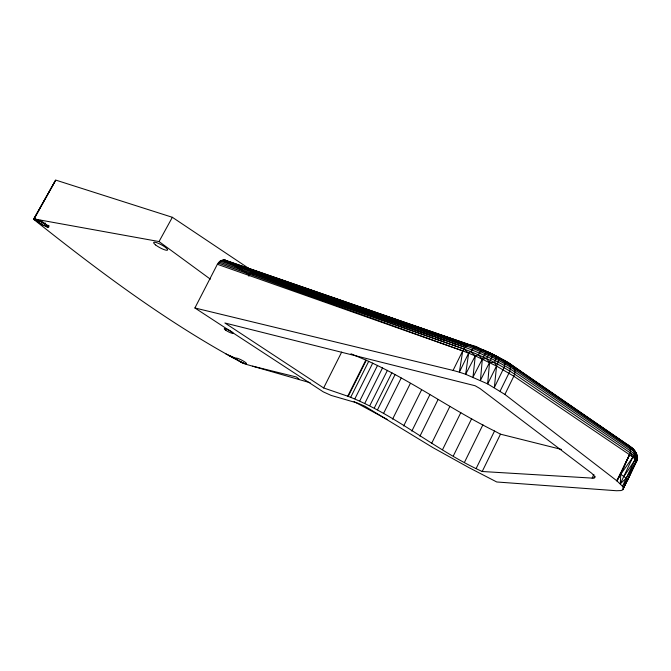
<?xml version="1.0" encoding="UTF-8"?>
<svg xmlns="http://www.w3.org/2000/svg" width="671" height="671" viewBox="0 0 671 671"><rect width="100%" height="100%" fill="white"/><g stroke="black" fill="none" stroke-linecap="round" stroke-linejoin="round"><path stroke-width="1.01" d="M520.402 371.206C510.119 363.447 498.897 357.098 487.238 351.671C480.268 350.145 471.872 341.128 465.213 347.385L219.081 261.95L463.854 348.987C481.568 355.605 498.729 363.883 514.623 374.15L630.178 452.824L635.84 457.228L637.257 459.3L626.177 478.247L620.323 483.766L620.767 474.221L629.499 454.67C631.084 451.466 630.774 447.054 627.746 444.798L512.443 365.477C499.19 356.938 484.898 349.767 469.943 345.02L224.148 259.87L220.239 261.002L217.379 264.282L194.9 307.981L323.288 391.864L331.13 395.412L357.744 403.154L364.873 406.19L432.971 447.649L468.987 467.637L496.741 481.979L616.473 490.736L621.086 490.56L622.864 489.704L636.418 460.583L637.257 456.8L636.569 455.861L630.463 450.937L515.009 372.061C499.434 361.971 482.592 353.852 465.213 347.385L220.239 261.002L466.731 346.152C483.581 352.401 499.895 360.26 514.976 370.056L630.346 449.1C634.917 451.432 639.698 456.095 636.553 461.573L627.502 480.428L626.177 478.247L620.197 473.852L616.859 480.813L622.503 486.274L623.351 488.27L622.864 489.704L625.406 483.414M636.234 460.214L636.67 460.113L635.596 462.042L636.553 461.573L637.257 459.3L623.351 488.27L627.435 480.394M498.62 357.316L498.696 360.461L497.479 364.076L487.658 383.896L465.64 374.275L468.652 353.114L463.854 348.987L218.15 263.032L462.722 350.874L475.286 355.865L478.314 354.791L480.486 351.646L483.17 349.834L492.992 354.431L489.536 362.499L487.658 383.896L504.886 394.439L616.859 480.813L620.767 474.221L633.986 455.609C635.471 450.199 630.631 446.098 626.278 444.009L522.122 372.388M487.238 351.671L485.276 353.81L482.34 359.044L480.436 380.373L489.536 362.499L494.527 362.541L496.565 366.089L513.827 376.213L629.499 454.67L635.194 459.081L636.553 461.573M636.418 460.583C637.576 454.745 635.076 448.907 629.473 446.366L630.807 447.607M632.703 448.706L635.219 451.415L634.875 452.724M636.435 454.015L635.219 451.415L631.478 448.228L633.164 449.201L633.961 450.568M637.123 455.861L635.403 451.944M636.863 458.176L637.257 456.8M310.128 382.722L245.804 364.227A6.693 1.065 27.2 0 1 242.147 362.776C167.591 322.818 99.576 271.772 33.55 219.249L55.567 180.365A8.01 0.864 29.5 0 1 56.54 180.348L172.355 217.295L250.442 269.532M627.326 479.564L622.503 486.274L635.194 459.081C637.752 454.082 634.187 448.429 629.473 446.366M494.527 362.541L496.372 356.645L492.992 354.431M627.502 480.428L632.761 468.475M633.575 466.639L634.791 463.879M620.264 473.894L629.499 454.67L620.583 474.095L616.859 480.813L620.39 473.978M620.323 483.766L632.87 457.102L630.178 452.824M620.44 474.003L629.499 454.67M592.116 478.104L593.969 478.046L595.185 477.073L591.83 473.349L480.033 388.584L475.135 385.75L224.894 322.994L323.64 387.955L347.729 396.192C395.873 414.678 435.261 450.241 482.206 471.503L592.116 478.104L593.927 474.355M593.969 478.046L594.858 476.209M504.886 394.439L513.827 376.213C519.572 364.42 502.965 360.805 495.869 355.94M476.217 468.366L494.527 431.017C450.618 409.209 410.627 380.046 365.821 360.092L350.975 353.768M482.206 471.503L500.482 434.171L561.493 449.444M442.533 449.696L460.834 412.581M453.353 455.886L471.688 418.629M464.575 462.109L482.919 424.768M500.13 391.084L508.962 373.093C510.421 370.006 511.411 365.552 508.543 362.952M419.945 436.15L438.054 399.564M194.9 307.981L453.059 370.417L462.722 350.874L465.213 347.385M431.679 443.288L449.897 406.391M403.64 425.984L421.539 389.91M411.826 431.109L429.843 394.774M374.326 407.918L391.898 372.699M377.521 409.788L395.11 374.519M383.535 413.479L401.191 378.033M392.602 419.081L410.367 383.367M347.729 396.192L365.821 360.092M348.215 396.335L366.282 360.277M350.748 397.19L368.723 361.308M354.909 398.733L372.749 363.095M359.841 400.78L377.563 365.351M364.932 403.095L382.571 367.809M369.864 405.527L387.444 370.308M323.64 387.955L341.698 352.057M248.857 276.184L250.686 272.611L433.063 336.364M489.796 352.929L486.416 358.524L482.34 359.044L472.988 377.127L475.286 355.865L470.656 351.554L468.652 353.114L459.367 372.17L453.059 370.417M33.55 219.249L36.645 220.7L42.281 224.827L47.951 227.268L49.025 226.79L45.007 223.569L40.185 221.053L36.569 220.298L33.625 218.855L159.035 241.56L172.355 217.295M55.634 180.205L34.288 218.645L36.922 220.122M37.148 221.313L38.163 219.501M38.029 222.093L39.052 220.273M39.237 222.982L40.772 220.231M40.696 223.904L42.164 221.271M42.281 224.827L43.758 222.193M43.909 225.682L45.385 223.057M45.469 226.404L46.492 224.575M46.844 226.941L47.867 225.12M47.951 227.268L48.966 225.456M55.567 180.365L33.986 218.763L36.645 220.7M623.98 476.452L636.368 457.79M470.656 351.554L473.206 348.584L475.814 347.217L492.908 354.9L509.499 363.984L628.953 445.955M235.932 359.513L236.846 359.379A5.922 0.948 27.2 0 0 240.26 361.51L242.986 362.81A5.989 0.956 27.2 0 0 246.458 363.447L246.165 363.028A5.922 0.948 27.2 0 0 240 359.304A5.922 0.948 27.2 0 0 235.907 358.406L226.035 353.994M242.147 362.776L242.986 362.81M240.738 362.097L241.635 362.206M239.346 361.384L240.26 361.51M225.431 260.113L224.148 259.87L472.837 345.817M252.606 366.156L296.456 377.01L299.4 379.434M469.943 345.02L222.822 259.945L468.333 345.347L486.098 352.678L498.939 359.035L514.514 368.228L629.834 447.406C633.483 449.813 637.802 452.799 637.375 457.798M468.333 345.347L221.505 260.323L466.731 346.152M437.014 337.739L444.898 340.499M452.782 343.25L455.743 344.29M217.379 264.282L462.722 350.874L459.367 372.17L465.64 374.275L475.286 355.865L496.565 366.089L494.342 387.536L504.005 367.641L504.886 363.85L503.871 360.193M231.537 357.064L236.846 359.379L235.898 358.389M228.786 355.529L236.2 358.809M476.98 347.243L477.97 347.737M494.527 431.017L500.482 434.171M354.036 401.577L387.133 419.425M35.051 218.687L37.677 220.197M226.605 260.65L249.763 274.959M250.686 272.611L253.336 274.254M159.035 241.56L210.35 279.161M626.278 444.009L632.418 448.513M478.314 354.791L482.34 359.044M486.416 358.524L489.536 362.499M633.986 455.609L635.194 459.081M155.605 244.94A7.943 1.636 28.6 0 0 167.381 250.208A7.943 1.636 28.6 0 0 158.868 243.539A7.943 1.636 28.6 0 0 155.605 244.94M225.733 330.224A4.932 0.864 27.5 0 0 232.954 333.302A4.932 0.864 27.5 0 0 227.276 329.352A4.932 0.864 27.5 0 0 225.733 330.224"/></g></svg>
